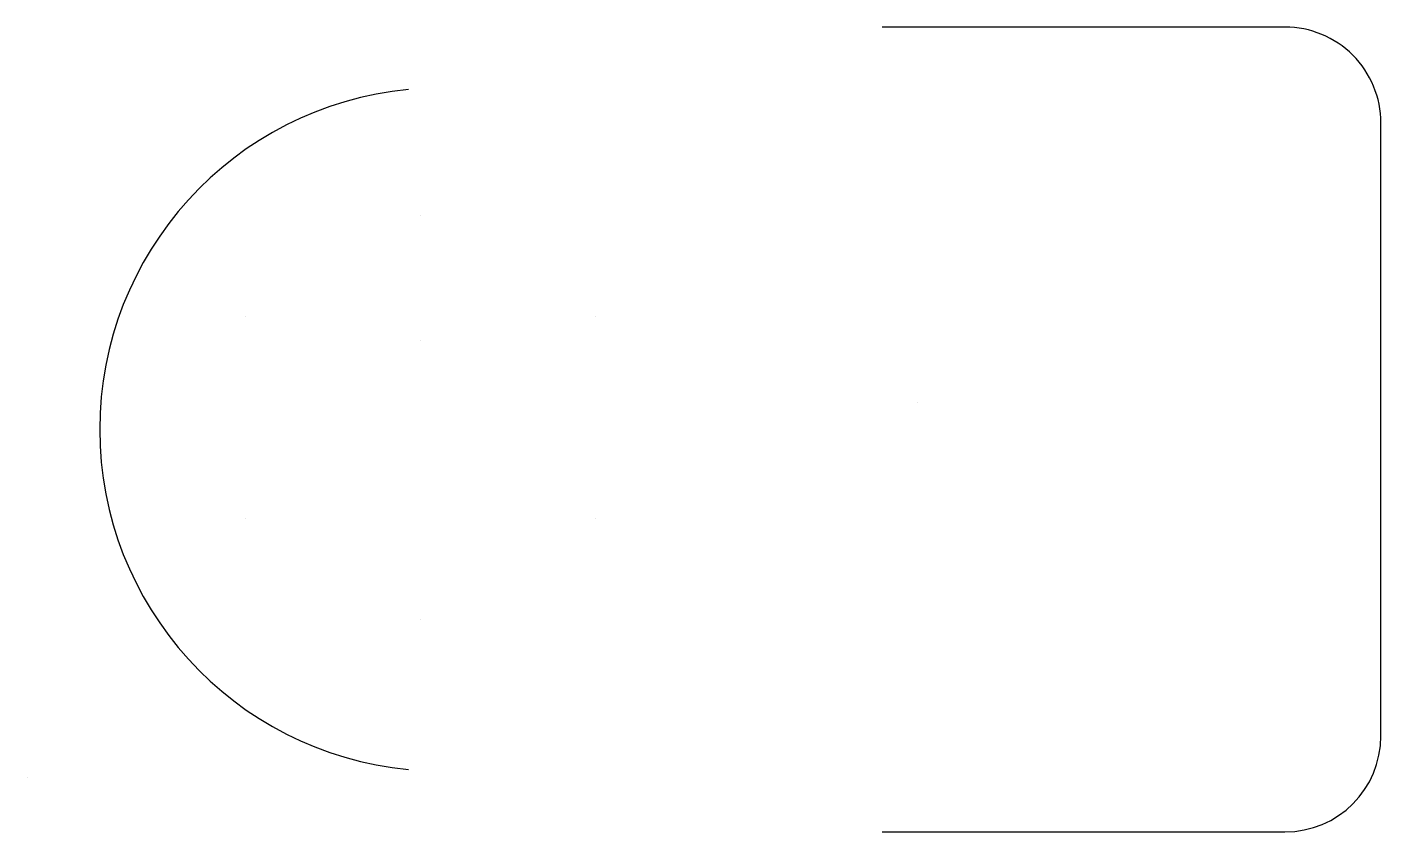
# Model space of a CAD drawing. Header units: inches. Extents: x 0 to 7.01, y 0 to 4.17.
import ezdxf

# ---------------------------------------------------------------- set-up
doc = ezdxf.new("R2010")
doc.units = ezdxf.units.IN
doc.header["$MEASUREMENT"] = 0
doc.layers.add('EBENE_1', color=7, linetype='Continuous')

msp = doc.modelspace()

# ---------------------------------------------------------------- linework, layer by layer
for points in [[(6.5144, 4.1673), (5.8423, 4.1673), (5.1703, 4.1673), (4.4276, 4.1673)], [(6.5144, 4.1673), (5.8423, 4.1673), (5.1703, 4.1673), (4.4276, 4.1673)], [(6.8656, 4.0218), (6.7725, 4.115), (6.6461, 4.1673), (6.5144, 4.1673)], [(6.8656, 4.0218), (6.7725, 4.115), (6.6461, 4.1673), (6.5144, 4.1673)], [(7.0112, 3.6705), (7.0112, 3.8023), (6.9589, 3.9286), (6.8656, 4.0218)], [(7.0112, 3.6705), (7.0112, 3.8023), (6.9589, 3.9286), (6.8656, 4.0218)], [(1.9752, 3.8443), (1.0682, 3.7569), (0.376, 2.9949), (0.376, 2.0836)], [(1.9752, 3.8443), (1.0682, 3.7569), (0.376, 2.9949), (0.376, 2.0836)], [(7.0112, 0.4969), (7.0112, 1.5195), (7.0112, 2.5421), (7.0112, 3.6705)], [(7.0112, 0.4969), (7.0112, 1.5195), (7.0112, 2.5421), (7.0112, 3.6705)], [(0.376, 2.0836), (0.376, 1.1725), (1.0682, 0.4104), (1.9752, 0.323)], [(0.376, 2.0836), (0.376, 1.1725), (1.0682, 0.4104), (1.9752, 0.323)], [(6.5144, 0), (6.7887, 0), (7.0112, 0.2225), (7.0112, 0.4969)], [(6.5144, 0), (6.7887, 0), (7.0112, 0.2225), (7.0112, 0.4969)], [(4.4276, 0), (5.1232, 0), (5.8188, 0), (6.5144, 0)], [(4.4276, 0), (5.1232, 0), (5.8188, 0), (6.5144, 0)]]:
    msp.add_open_spline(points, degree=3)
at = {"layer": 'EBENE_1', "color": 7}
for p, q in [((6.5144, 4.1673), (6.5144, 4.1673)), ((6.5144, 4.1673), (6.5144, 4.1673)), ((2.0388, 3.1916), (2.0388, 3.1916)), ((2.0388, 3.1916), (2.0388, 3.1916)), ((1.1326, 2.6684), (1.1326, 2.6684)), ((1.1326, 2.6684), (1.1326, 2.6684)), ((2.945, 2.6684), (2.945, 2.6684)), ((2.945, 2.6684), (2.945, 2.6684)), ((4.6134, 2.2254), (4.6134, 2.2254)), ((4.6134, 2.2254), (4.6134, 2.2254)), ((1.1326, 1.622), (1.1326, 1.622)), ((1.1326, 1.622), (1.1326, 1.622)), ((2.945, 1.622), (2.945, 1.622)), ((2.945, 1.622), (2.945, 1.622)), ((2.0388, 1.0989), (2.0388, 1.0989)), ((2.0388, 1.0989), (2.0388, 1.0989)), ((0, 0.2838), (0, 0.2838)), ((0, 0.2838), (0, 0.2838))]:
    msp.add_line(p, q, dxfattribs=at)
msp.add_lwpolyline([(2.0388, 2.5465), (2.0388, 2.5465)], close=True, dxfattribs=at)

doc.saveas('drawing.dxf')
